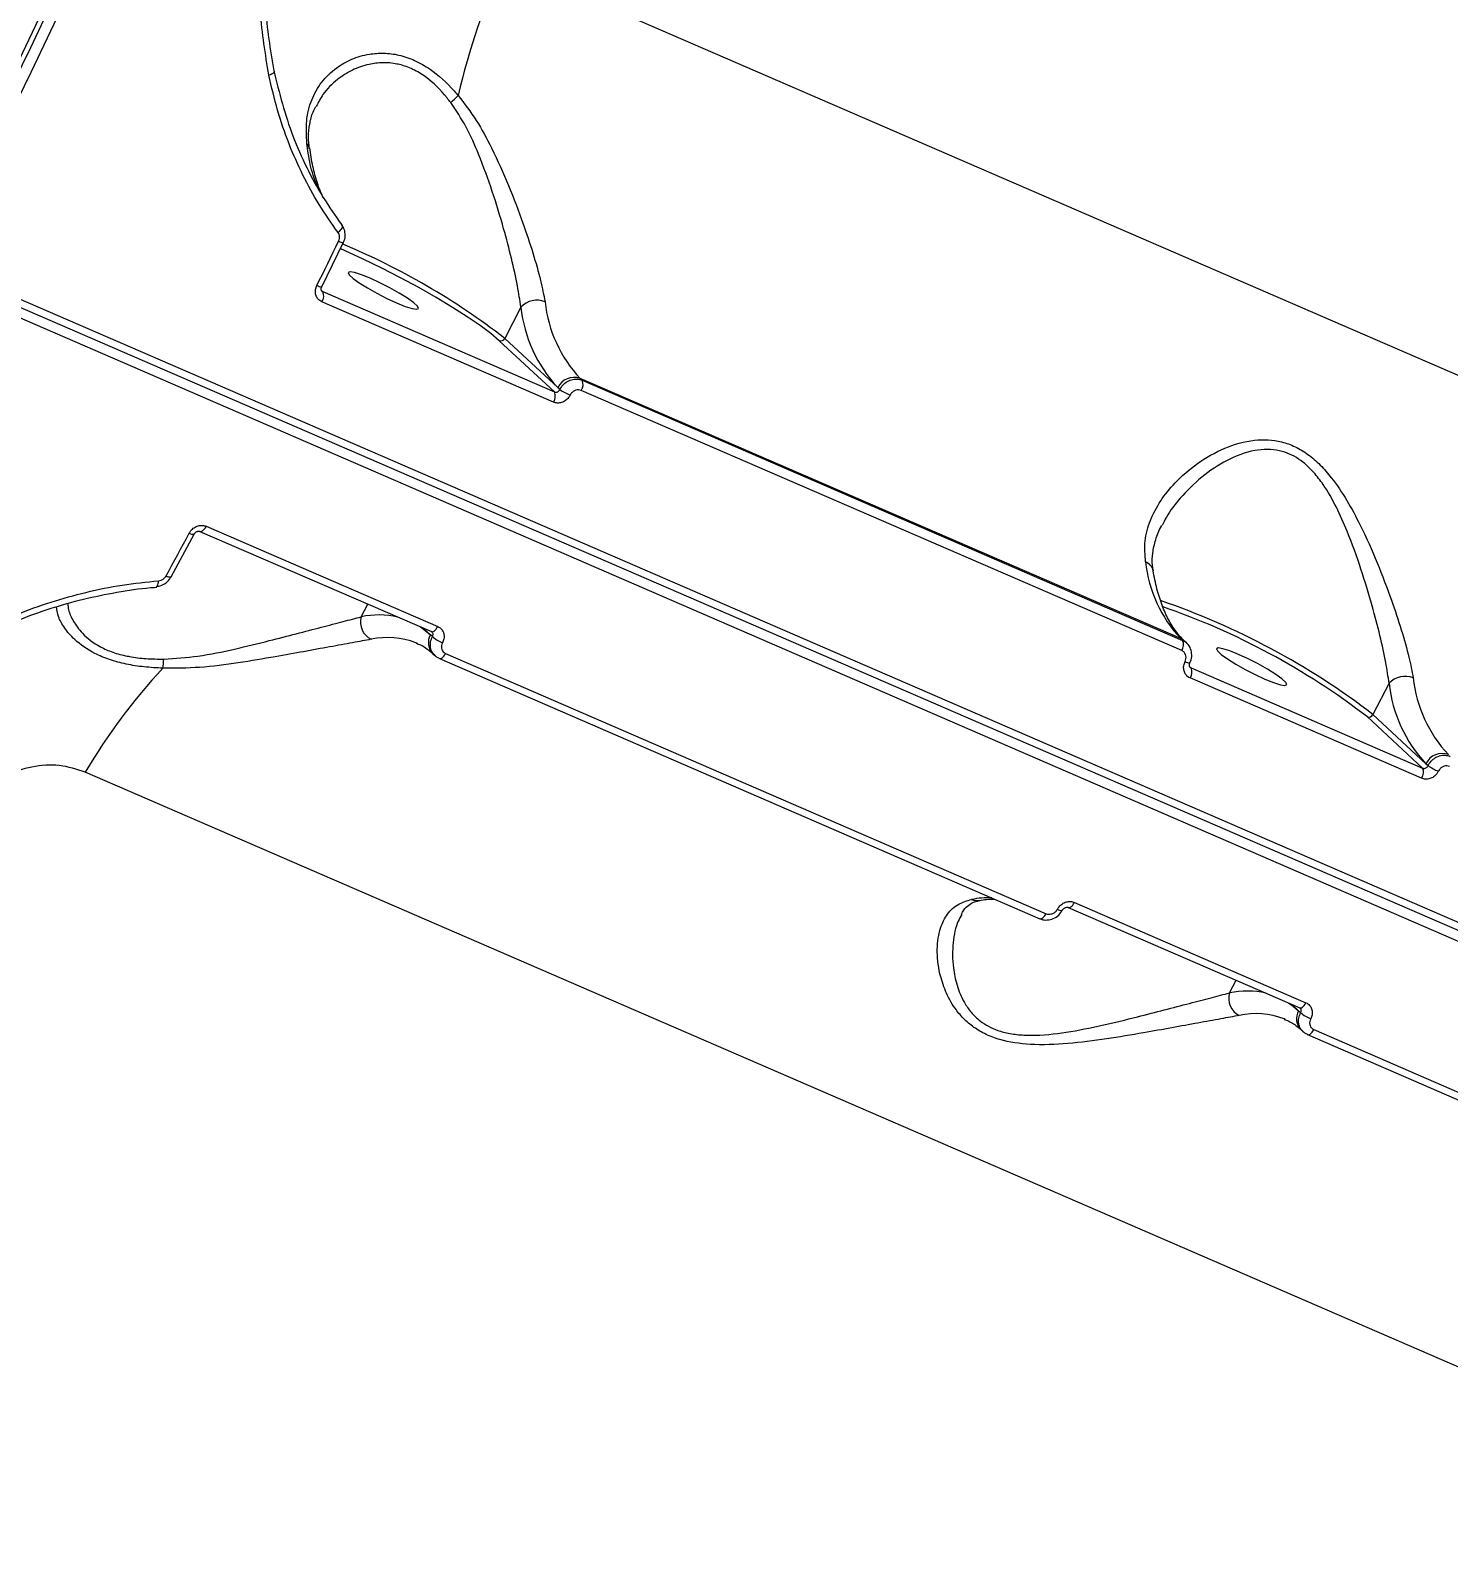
# Model space of a CAD drawing. Header units: millimetres. Extents: x -6523 to 7556, y -5559 to 6101.
# Drawn here: x 2434.4 to 2596.1, y -2304.3 to -2129.6 of the extents above; entities that cross this region are included whole.
import ezdxf

# ---------------------------------------------------------------- set-up
doc = ezdxf.new("R2010")
doc.units = ezdxf.units.MM
for name, color, linetype in [('DIKOM_ОБЪЕКТ', 7, 'Continuous'), ('DIKOM_РАЗМЕР_ЗОНА', 7, 'Continuous'), ('DIKOM_РАЗМЕР_ОБЪЕКТА', 7, 'Continuous')]:
    doc.layers.add(name, color=color, linetype=linetype)
doc.styles.add('style1', font='arial.ttf', dxfattribs={"width": 0.8})
doc.dimstyles.new('1-50', dxfattribs={"dimtxt": 300, "dimasz": 200, "dimexe": 100, "dimexo": 0, "dimgap": 100, "dimtad": 1, "dimtxsty": 'style1', "dimcen": 200, "dimclrd": 7, "dimclre": 7, "dimclrt": 7, "dimadec": 1, "dimazin": 2, "dimtfac": 1, "dimtmove": 0, "dimatfit": 2, "dimfxl": 0, "dimlwd": 25, "dimlwe": 18, "dimarcsym": 0})

# ---------------------------------------------------------------- blocks, each defined once
blk = doc.blocks.new('*D10')
at = {"layer": 'Defpoints', "color": 0, "transparency": 16777216}
for p in [(-1823.23, 4314.24), (3842.01, -3170.82), (6537.88, -3170.82)]:
    blk.add_point(p, dxfattribs=at)
at = {"layer": 'DIKOM_РАЗМЕР_ОБЪЕКТА', "color": 7, "lineweight": 18, "transparency": 16777216}
for p, q in [((-1823.23, 4314.24), (6637.88, 4314.24)), ((3842.01, -3170.82), (6637.88, -3170.82))]:
    blk.add_line(p, q, dxfattribs=at)
at = {"layer": 'DIKOM_РАЗМЕР_ОБЪЕКТА', "color": 7, "lineweight": 25, "transparency": 16777216}
blk.add_line((6537.88, 3914.24), (6537.88, -2770.82), dxfattribs=at)
at = {"layer": 'DIKOM_РАЗМЕР_ОБЪЕКТА', "color": 7, "transparency": 16777216}
for points in [[(6471.22, 3914.24), (6604.55, 3914.24), (6537.88, 4314.24)], [(6471.22, -2770.82), (6604.55, -2770.82), (6537.88, -3170.82)]]:
    blk.add_solid(points, dxfattribs=at)
at = {"layer": 'DIKOM_РАЗМЕР_ОБЪЕКТА', "color": 7, "transparency": 16777216, "insert": (6304.71, 207.11), "char_height": 300, "attachment_point": 5, "rotation": 90, "style": 'style1'}
blk.add_mtext('7500', dxfattribs=at)
blk = doc.blocks.new('*D11')
at = {"layer": 'Defpoints', "color": 0, "transparency": 16777216}
for p in [(-5022.71, -299.32), (4115.33, -1753.09), (4115.33, -4391.39)]:
    blk.add_point(p, dxfattribs=at)
at = {"layer": 'DIKOM_РАЗМЕР_ОБЪЕКТА', "color": 7, "lineweight": 18, "transparency": 16777216}
for p, q in [((-5022.71, -299.32), (-5022.71, -4491.39)), ((4115.33, -1753.09), (4115.33, -4491.39))]:
    blk.add_line(p, q, dxfattribs=at)
at = {"layer": 'DIKOM_РАЗМЕР_ОБЪЕКТА', "color": 7, "lineweight": 25, "transparency": 16777216}
blk.add_line((-4622.71, -4391.39), (3715.33, -4391.39), dxfattribs=at)
at = {"layer": 'DIKOM_РАЗМЕР_ОБЪЕКТА', "color": 7, "transparency": 16777216}
for points in [[(-4622.71, -4324.73), (-4622.71, -4458.06), (-5022.71, -4391.39)], [(3715.33, -4324.73), (3715.33, -4458.06), (4115.33, -4391.39)]]:
    blk.add_solid(points, dxfattribs=at)
at = {"layer": 'DIKOM_РАЗМЕР_ОБЪЕКТА', "color": 7, "transparency": 16777216, "insert": (-175.12, -4158.22), "char_height": 300, "attachment_point": 5, "style": 'style1'}
blk.add_mtext('9150', dxfattribs=at)
blk = doc.blocks.new('*D12')
at = {"layer": 'Defpoints', "color": 0, "transparency": 16777216}
for p in [(-6522.71, -395.62), (6102.86, -1877.31), (6102.86, -5458.89)]:
    blk.add_point(p, dxfattribs=at)
at = {"layer": 'DIKOM_РАЗМЕР_ЗОНА', "color": 7, "lineweight": 18, "transparency": 16777216}
for p, q in [((-6522.71, -395.62), (-6522.71, -5558.89)), ((6102.86, -1877.31), (6102.86, -5558.89))]:
    blk.add_line(p, q, dxfattribs=at)
at = {"layer": 'DIKOM_РАЗМЕР_ЗОНА', "color": 7, "lineweight": 25, "transparency": 16777216}
blk.add_line((-6122.71, -5458.89), (5702.86, -5458.89), dxfattribs=at)
at = {"layer": 'DIKOM_РАЗМЕР_ЗОНА', "color": 7, "transparency": 16777216}
for points in [[(-6122.71, -5392.23), (-6122.71, -5525.56), (-6522.71, -5458.89)], [(5702.86, -5392.23), (5702.86, -5525.56), (6102.86, -5458.89)]]:
    blk.add_solid(points, dxfattribs=at)
at = {"layer": 'DIKOM_РАЗМЕР_ЗОНА', "color": 7, "transparency": 16777216, "insert": (78.38, -5225.72), "char_height": 300, "attachment_point": 5, "style": 'style1'}
blk.add_mtext('12600', dxfattribs=at)
blk = doc.blocks.new('*D13')
at = {"layer": 'Defpoints', "color": 0, "transparency": 16777216}
for p in [(-2358.18, 6101.03), (4341.71, -4605.15), (7455.88, -4605.15)]:
    blk.add_point(p, dxfattribs=at)
at = {"layer": 'DIKOM_РАЗМЕР_ЗОНА', "color": 7, "lineweight": 18, "transparency": 16777216}
for p, q in [((-2358.18, 6101.03), (7555.88, 6101.03)), ((4341.71, -4605.15), (7555.88, -4605.15))]:
    blk.add_line(p, q, dxfattribs=at)
at = {"layer": 'DIKOM_РАЗМЕР_ЗОНА', "color": 7, "lineweight": 25, "transparency": 16777216}
blk.add_line((7455.88, 5701.03), (7455.88, -4205.15), dxfattribs=at)
at = {"layer": 'DIKOM_РАЗМЕР_ЗОНА', "color": 7, "transparency": 16777216}
for points in [[(7389.22, 5701.03), (7522.55, 5701.03), (7455.88, 6101.03)], [(7389.22, -4205.15), (7522.55, -4205.15), (7455.88, -4605.15)]]:
    blk.add_solid(points, dxfattribs=at)
at = {"layer": 'DIKOM_РАЗМЕР_ЗОНА', "color": 7, "transparency": 16777216, "insert": (7222.71, 375.61), "char_height": 300, "attachment_point": 5, "rotation": 90, "style": 'style1'}
blk.add_mtext('10700', dxfattribs=at)

msp = doc.modelspace()

# ---------------------------------------------------------------- linework, layer by layer
at = {"layer": 'DIKOM_ОБЪЕКТ', "color": 7, "linetype": 'Continuous', "lineweight": 15}
for p, q in [((2488.315, -2121.721), (2777.172, -2246.819)), ((2467.614, -2158.825), (2470.08, -2153.799)), ((2422.887, -2156.695), (2822.334, -2329.688)), ((2423.621, -2156.087), (2823.069, -2329.08)), ((2822.159, -2330.845), (2422.711, -2157.852)), ((2467.589, -2159.229), (2467.746, -2159.375)), ((2494.054, -2171.974), (2467.644, -2160.537)), ((2467.746, -2159.375), (2494.156, -2170.813)), ((2490.338, -2161.142), (2488.499, -2164.708)), ((2494.156, -2170.813), (2487.859, -2164.969)), ((2488.499, -2164.708), (2494.543, -2170.316)), ((2565.601, -2198.936), (2497.101, -2169.27)), ((2497.101, -2169.27), (2497.323, -2169.476)), ((2494.543, -2170.316), (2494.778, -2170.534)), ((2565.723, -2200.298), (2497.223, -2170.632)), ((2497.323, -2169.476), (2565.823, -2199.142)), ((2453.73, -2186.705), (2480.14, -2198.142)), ((2454.448, -2186.129), (2480.858, -2197.567)), ((2450.436, -2191.897), (2453.071, -2187.028)), ((2472.134, -2196.447), (2472.881, -2194.998)), ((2480.016, -2198.489), (2479.207, -2197.738)), ((2480.251, -2198.707), (2480.016, -2198.489)), ((2480.135, -2198.145), (2480.192, -2198.179)), ((2565.823, -2199.142), (2565.601, -2198.936)), ((2478.497, -2199.475), (2478.362, -2199.418)), ((2480.307, -2200.67), (2480.529, -2200.876)), ((2481.752, -2200.637), (2550.252, -2230.303)), ((2566.276, -2199.437), (2566.054, -2199.231)), ((2480.981, -2201.171), (2481.037, -2201.208)), ((2481.037, -2201.208), (2549.538, -2230.874)), ((2566.626, -2202.12), (2566.783, -2202.266)), ((2566.783, -2202.266), (2593.193, -2213.703)), ((2593.09, -2214.865), (2566.681, -2203.427)), ((2589.374, -2204.032), (2587.536, -2207.599)), ((2587.536, -2207.599), (2593.579, -2213.207)), ((2593.193, -2213.703), (2586.896, -2207.86)), ((2729.505, -2339.265), (2440.648, -2214.167)), ((2593.579, -2213.207), (2593.814, -2213.425)), ((2552.767, -2229.596), (2579.177, -2241.033)), ((2553.485, -2229.02), (2579.894, -2240.458)), ((2571.17, -2239.338), (2571.917, -2237.889)), ((2579.053, -2241.38), (2578.244, -2240.629)), ((2577.534, -2242.366), (2577.399, -2242.309)), ((2579.288, -2241.598), (2579.053, -2241.38)), ((2579.172, -2241.036), (2579.229, -2241.069)), ((2579.343, -2243.561), (2579.565, -2243.767)), ((2580.017, -2244.061), (2580.074, -2244.098)), ((2580.074, -2244.098), (2648.574, -2273.764)), ((2580.789, -2243.528), (2649.289, -2273.194))]:
    msp.add_line(p, q, dxfattribs=at)
at = {"layer": 'DIKOM_ОБЪЕКТ', "color": 7, "linetype": 'Continuous', "lineweight": 15, "flags": 128}
for points in [[(2421.97, -2155.372), (2427.434, -2144.578), (2432.773, -2133.684), (2437.984, -2122.698), (2443.063, -2111.631), (2448.004, -2100.49), (2452.805, -2089.287), (2457.46, -2078.029), (2461.966, -2066.728), (2466.319, -2055.391), (2470.516, -2044.029), (2474.553, -2032.652), (2478.426, -2021.268), (2482.132, -2009.888), (2485.669, -1998.52), (2489.033, -1987.176), (2492.221, -1975.863), (2495.23, -1964.592)], [(2496.881, -1965.307), (2493.871, -1976.578), (2490.683, -1987.89), (2487.32, -1999.235), (2483.783, -2010.602), (2480.076, -2021.983), (2476.203, -2033.367), (2472.167, -2044.744), (2467.97, -2056.106), (2463.617, -2067.442), (2459.11, -2078.744), (2454.455, -2090.002), (2449.655, -2101.205), (2444.713, -2112.346), (2439.635, -2123.413), (2434.424, -2134.399), (2429.084, -2145.293), (2423.621, -2156.087)], [(2462.146, -2134.181), (2462.191, -2134.233), (2462.2, -2134.294), (2462.175, -2134.36), (2462.115, -2134.43), (2462.023, -2134.501), (2461.903, -2134.57), (2461.757, -2134.636), (2461.593, -2134.695)], [(2466.185, -2143.074), (2466.181, -2143.041), (2466.167, -2142.963)], [(2469.895, -2151.742), (2469.942, -2151.809), (2469.959, -2151.896), (2469.946, -2152), (2469.903, -2152.117), (2469.832, -2152.243), (2469.734, -2152.374), (2469.615, -2152.504), (2469.477, -2152.629)], [(2467.07, -2158.66), (2467.38, -2158.032), (2467.69, -2157.404), (2467.999, -2156.775), (2468.308, -2156.146), (2468.616, -2155.517), (2468.924, -2154.887), (2469.232, -2154.257), (2469.539, -2153.627)], [(2487.859, -2164.969), (2486.911, -2164.162), (2485.689, -2163.245), (2484.22, -2162.239), (2482.538, -2161.167), (2480.679, -2160.051), (2478.686, -2158.917), (2476.603, -2157.791), (2474.476, -2156.698), (2472.354, -2155.661), (2470.282, -2154.705), (2469.704, -2154.448)], [(2473.143, -2157.848), (2472.158, -2157.452), (2471.375, -2157.201), (2470.858, -2157.116), (2470.648, -2157.205), (2470.763, -2157.459), (2471.193, -2157.858), (2471.904, -2158.37), (2472.837, -2158.953), (2473.918, -2159.561), (2475.058, -2160.143), (2476.166, -2160.653), (2477.151, -2161.049), (2477.934, -2161.3), (2478.451, -2161.384), (2478.66, -2161.296), (2478.546, -2161.042), (2478.115, -2160.643), (2477.405, -2160.131), (2476.471, -2159.548), (2475.391, -2158.94), (2474.25, -2158.358), (2473.143, -2157.848)], [(2453.73, -2186.704), (2453.746, -2186.711), (2453.833, -2186.72), (2453.93, -2186.695), (2454.035, -2186.637), (2454.143, -2186.548), (2454.25, -2186.43), (2454.353, -2186.289), (2454.448, -2186.129)], [(2449.87, -2191.774), (2450.201, -2191.167), (2450.532, -2190.558), (2450.863, -2189.95), (2451.193, -2189.34), (2451.522, -2188.731), (2451.852, -2188.121), (2452.181, -2187.511), (2452.509, -2186.9)], [(2448.76, -2192.99), (2448.772, -2192.988), (2448.827, -2192.959), (2448.878, -2192.895), (2448.921, -2192.797), (2448.956, -2192.671), (2448.981, -2192.521), (2448.996, -2192.351)], [(2478.886, -2197.599), (2479.207, -2197.822), (2480.016, -2198.489)], [(2480.14, -2198.142), (2480.156, -2198.149), (2480.243, -2198.158), (2480.34, -2198.133), (2480.445, -2198.075), (2480.553, -2197.985), (2480.66, -2197.867), (2480.763, -2197.726), (2480.858, -2197.567)], [(2566.054, -2199.231), (2565.906, -2199.11), (2565.601, -2198.936)], [(2481.037, -2201.208), (2481.053, -2201.214), (2481.139, -2201.223), (2481.236, -2201.199), (2481.34, -2201.141), (2481.447, -2201.052), (2481.554, -2200.936), (2481.657, -2200.796), (2481.752, -2200.637)], [(2572.18, -2200.739), (2571.195, -2200.342), (2570.412, -2200.092), (2569.894, -2200.007), (2569.685, -2200.095), (2569.8, -2200.35), (2570.23, -2200.749), (2570.941, -2201.261), (2571.874, -2201.844), (2572.955, -2202.452), (2574.095, -2203.034), (2575.202, -2203.544), (2576.188, -2203.94), (2576.97, -2204.191), (2577.487, -2204.275), (2577.697, -2204.187), (2577.582, -2203.933), (2577.152, -2203.534), (2576.441, -2203.022), (2575.508, -2202.438), (2574.428, -2201.831), (2573.287, -2201.249), (2572.18, -2200.739)], [(2549.538, -2230.874), (2549.553, -2230.88), (2549.639, -2230.889), (2549.736, -2230.865), (2549.84, -2230.807), (2549.948, -2230.718), (2550.055, -2230.602), (2550.157, -2230.462), (2550.252, -2230.303)], [(2552.766, -2229.595), (2552.783, -2229.602), (2552.87, -2229.611), (2552.967, -2229.586), (2553.071, -2229.528), (2553.179, -2229.438), (2553.287, -2229.321), (2553.39, -2229.179), (2553.485, -2229.02)], [(2577.922, -2240.49), (2578.243, -2240.712), (2579.053, -2241.38)], [(2579.177, -2241.033), (2579.193, -2241.039), (2579.279, -2241.049), (2579.377, -2241.024), (2579.481, -2240.965), (2579.589, -2240.876), (2579.697, -2240.758), (2579.8, -2240.617), (2579.894, -2240.458)], [(2580.074, -2244.098), (2580.089, -2244.104), (2580.176, -2244.114), (2580.272, -2244.089), (2580.377, -2244.032), (2580.484, -2243.943), (2580.591, -2243.826), (2580.694, -2243.687), (2580.789, -2243.528)]]:
    msp.add_lwpolyline(points, dxfattribs=at)
at = {"layer": 'DIKOM_ОБЪЕКТ', "color": 7, "linetype": 'Continuous', "lineweight": 15}
for centre, radius, start, end in [((2567.516, -2156.866), 86.648, 156.07043, 166.75004), ((2477.26, -2131.564), 8.037, 309.08348, 317.37461), ((2465.066, -2143.218), 1.13, 13.02146, 40.45071), ((2470.178, -2152.554), 1.249, 239.2328, 265.46695), ((2438.668, -2229.149), 81.46, 52.28586, 67.42693), ((2467.659, -2157.699), 1.127, 238.47324, 267.66773), ((2466.678, -2159.866), 1.175, 325.22262, 24.68767), ((2492.156, -2162.826), 2.478, 67.70125, 137.19273), ((2508.118, -2158.934), 15.107, 186.07496, 223.17476), ((2506.109, -2159.464), 15.86, 186.07239, 223.17689), ((2488.035, -2164.487), 0.513, 249.89988, 334.57654), ((2496.396, -2171.197), 2.052, 69.89701, 154.57401), ((2493.088, -2171.304), 1.175, 325.22253, 24.68776), ((2498.527, -2164.989), 6.694, 235.93458, 247.41138), ((2496.261, -2169.966), 1.17, 325.32502, 24.79771), ((2452.946, -2186.283), 0.756, 234.70772, 279.60821), ((2576.618, -2188.6), 15.106, 186.07462, 223.1751), ((2561.124, -2191.483), 1.368, 12.29853, 69.79797), ((2450.293, -2191.187), 0.723, 234.24097, 281.41792), ((2535.701, -2275.146), 85.144, 52.49801, 71.09357), ((2536.551, -2273.498), 82.722, 52.51126, 70.98534), ((2474.218, -2197.07), 2.175, 163.3407, 243.6409), ((2474.142, -2206.077), 9.837, 77.33431, 101.7802), ((2475.15, -2207.638), 8.825, 68.65384, 102.41957), ((2481.603, -2199.388), 1.824, 150.47874, 224.67855), ((2482.946, -2195.603), 4.111, 229.04517, 247.83318), ((2564.76, -2199.632), 1.17, 325.33383, 24.76544), ((2498.223, -2247.945), 66.751, 136.8833, 149.60086), ((2437.779, -2200.647), 11.837, 351.86706, 356.95001), ((2566.701, -2200.576), 1.142, 238.61245, 267.42251), ((2565.715, -2202.757), 1.176, 325.23237, 24.67999), ((2591.193, -2205.717), 2.479, 67.71714, 137.18629), ((2605.145, -2202.355), 15.859, 186.0716, 223.17768), ((2607.154, -2201.825), 15.106, 186.0727, 223.17583), ((2587.072, -2207.378), 0.513, 249.92359, 334.55284), ((2595.432, -2214.088), 2.052, 69.88944, 154.58158), ((2592.126, -2214.194), 1.174, 325.18569, 24.70126), ((2597.564, -2207.88), 6.694, 235.93458, 247.41138), ((2543.738, -2238.651), 10.161, 88.27331, 101.2668), ((2542.378, -2227.271), 1.547, 246.12158, 280.23712), ((2551.985, -2229.166), 0.764, 234.88047, 279.21908), ((2573.179, -2248.967), 9.837, 77.33431, 101.7802), ((2573.255, -2239.961), 2.176, 163.34379, 243.62888), ((2574.187, -2250.53), 8.827, 68.65992, 102.41921), ((2580.64, -2242.279), 1.824, 150.47874, 224.67855), ((2581.981, -2238.496), 4.107, 229.03734, 247.84102)]:
    msp.add_arc(centre, radius, start, end, dxfattribs=at)
for points, knots in [([(2422.523, -2155.52), (2423.435, -2153.737), (2426.081, -2148.567), (2430.379, -2139.936), (2435.375, -2129.607), (2440.254, -2119.198), (2445.012, -2108.718), (2449.648, -2098.177), (2454.156, -2087.58), (2458.534, -2076.937), (2462.779, -2066.255), (2466.886, -2055.542), (2470.854, -2044.807), (2474.678, -2034.058), (2478.357, -2023.301), (2481.888, -2012.547), (2485.267, -2001.802), (2488.493, -1991.075), (2491.562, -1980.373), (2494.473, -1969.706), (2497.222, -1959.08), (2499.81, -1948.504), (2502.232, -1937.986), (2504.489, -1927.533), (2506.576, -1917.154), (2508.494, -1906.856), (2510.241, -1896.647), (2511.815, -1886.534), (2513.215, -1876.526), (2514.44, -1866.629), (2515.49, -1856.852), (2516.362, -1847.201), (2517.058, -1837.683), (2517.575, -1828.307), (2517.914, -1819.078), (2518.074, -1810.004), (2518.056, -1801.091), (2517.859, -1792.347), (2517.482, -1783.777), (2516.928, -1775.388), (2516.195, -1767.187), (2515.284, -1759.179), (2514.196, -1751.371), (2512.931, -1743.768), (2511.492, -1736.377), (2509.877, -1729.202), (2508.089, -1722.249), (2506.128, -1715.524), (2503.997, -1709.032), (2501.696, -1702.777), (2499.228, -1696.765), (2496.593, -1691), (2493.795, -1685.487), (2490.835, -1680.23), (2487.715, -1675.233), (2484.439, -1670.498), (2481.003, -1666.043), (2477.916, -1662.379), (2475.914, -1660.313), (2475.164, -1659.539)], [0, 0, 0, 0, 0.0093744, 0.0271862, 0.0449982, 0.0628104, 0.0806222, 0.0984341, 0.1162458, 0.1340577, 0.1518698, 0.1696817, 0.1874938, 0.205306, 0.2231183, 0.2409306, 0.2587432, 0.2765559, 0.2943692, 0.3121824, 0.3299962, 0.3478101, 0.3656243, 0.383439, 0.4012544, 0.4190699, 0.4368858, 0.4547027, 0.4725198, 0.4903376, 0.5081558, 0.5259752, 0.5437951, 0.5616154, 0.5794369, 0.5972592, 0.6150823, 0.6329064, 0.6507313, 0.668557, 0.6863836, 0.7042112, 0.7220398, 0.7398689, 0.7576988, 0.7755289, 0.7933595, 0.8111901, 0.8290198, 0.8468486, 0.8646756, 0.8825008, 0.9003223, 0.9181399, 0.9359524, 0.9537585, 0.9715573, 0.9893478, 1, 1, 1, 1]), ([(2461.593, -2134.695), (2461.194, -2132.299), (2460.388, -2127.451), (2460.622, -2122.405), (2460.741, -2119.852)], [0, 0, 0, 0, 0.49417376, 1, 1, 1, 1]), ([(2461.297, -2119.656), (2461.184, -2122.097), (2460.954, -2127.035), (2461.746, -2131.781), (2462.146, -2134.181)], [0, 0, 0, 0, 0.49414796, 1, 1, 1, 1]), ([(2465.926, -2142.484), (2465.876, -2141.601), (2465.777, -2139.834), (2466.385, -2137.485), (2467.539, -2135.435), (2469.126, -2133.881), (2470.998, -2132.811), (2472.839, -2132.261), (2474.68, -2132.127), (2476.43, -2132.333), (2478.226, -2132.946), (2480.404, -2134.189), (2482.034, -2135.692), (2483.021, -2136.831), (2483.174, -2137.007)], [0, 0, 0, 0, 0.1101005, 0.2202175, 0.3292856, 0.438311, 0.5249641, 0.6115167, 0.675344, 0.7390985, 0.8039964, 0.8688894, 0.9797298, 1, 1, 1, 1]), ([(2462.146, -2134.181), (2462.785, -2136.706), (2463.754, -2140.531), (2465.869, -2145.249), (2467.713, -2148.646), (2469.175, -2150.72), (2469.895, -2151.742)], [0, 0, 0, 0, 0.3951747, 0.5986799, 0.8021844, 1, 1, 1, 1]), ([(2482.327, -2137.802), (2482.192, -2137.63), (2481.328, -2136.523), (2479.919, -2135.113), (2478.021, -2133.963), (2476.906, -2133.568), (2475.752, -2133.315), (2474.561, -2133.217), (2472.821, -2133.438), (2471.046, -2134.072), (2469.251, -2135.23), (2467.824, -2136.622), (2467.23, -2137.794), (2466.993, -2138.262)], [0, 0, 0, 0, 0.0272947, 0.1747989, 0.2515823, 0.3313395, 0.3460846, 0.4301835, 0.5168137, 0.6333566, 0.7531459, 0.9014177, 1, 1, 1, 1]), ([(2469.477, -2152.629), (2468.743, -2151.586), (2467.276, -2149.498), (2465.423, -2146.1), (2463.831, -2142.499), (2462.514, -2138.7), (2461.9, -2136.03), (2461.593, -2134.695)], [0, 0, 0, 0, 0.1976814, 0.3953824, 0.593092, 0.7965421, 1, 1, 1, 1]), ([(2490.338, -2161.142), (2490.222, -2160.351), (2489.972, -2158.649), (2489.288, -2155.6), (2488.335, -2151.986), (2487.127, -2147.957), (2485.687, -2144.047), (2484.177, -2140.562), (2482.943, -2138.721), (2482.327, -2137.802)], [0, 0, 0, 0, 0.1226987, 0.264266, 0.4059933, 0.5771216, 0.7482345, 0.8743873, 1, 1, 1, 1]), ([(2483.174, -2137.007), (2483.891, -2137.935), (2485.329, -2139.794), (2487.194, -2143.326), (2488.985, -2147.287), (2490.52, -2151.352), (2491.733, -2154.989), (2492.612, -2158.051), (2492.942, -2159.744), (2493.096, -2160.533)], [0, 0, 0, 0, 0.128151, 0.2567377, 0.4268175, 0.5968777, 0.7373066, 0.8775688, 1, 1, 1, 1]), ([(2466.2, -2143.075), (2466.157, -2142.625), (2466.061, -2141.63), (2466.223, -2140.231), (2466.506, -2139.071), (2466.843, -2138.462), (2466.958, -2138.255)], [0, 0, 0, 0, 0.2427905, 0.537429, 0.8423649, 1, 1, 1, 1]), ([(2467.343, -2147.818), (2467.091, -2147.264), (2466.533, -2146.041), (2466.149, -2144.128), (2465.976, -2142.851), (2465.926, -2142.484)], [0, 0, 0, 0, 0.3711156, 0.8194834, 1, 1, 1, 1]), ([(2467.827, -2148.685), (2467.691, -2148.41), (2467.313, -2147.648), (2466.833, -2146.088), (2466.442, -2144.451), (2466.312, -2143.324), (2466.269, -2142.957)], [0, 0, 0, 0, 0.1848239, 0.5131733, 0.8413195, 1, 1, 1, 1]), ([(2470.064, -2153.792), (2470.106, -2153.713), (2470.269, -2153.407), (2470.32, -2152.815), (2470.205, -2152.185), (2469.98, -2151.895), (2469.896, -2151.786)], [0, 0, 0, 0, 0.1238622, 0.4816089, 0.8066669, 1, 1, 1, 1]), ([(2469.539, -2153.627), (2469.579, -2153.522), (2469.66, -2153.312), (2469.648, -2152.981), (2469.566, -2152.756), (2469.492, -2152.651), (2469.477, -2152.629)], [0, 0, 0, 0, 0.3067576, 0.6133094, 0.9195362, 1, 1, 1, 1]), ([(2467.644, -2160.537), (2467.556, -2160.491), (2467.334, -2160.375), (2467.066, -2160.064), (2466.902, -2159.624), (2466.888, -2159.13), (2467.009, -2158.816), (2467.07, -2158.66)], [0, 0, 0, 0, 0.1406394, 0.3551157, 0.5699152, 0.7849144, 1, 1, 1, 1]), ([(2467.638, -2159.293), (2467.627, -2159.286), (2467.589, -2159.265), (2467.556, -2159.182), (2467.548, -2159.035), (2467.57, -2158.914), (2467.607, -2158.847), (2467.618, -2158.827)], [0, 0, 0, 0, 0.1445216, 0.4914224, 0.7175701, 0.9150694, 1, 1, 1, 1]), ([(2467.635, -2159.295), (2467.643, -2159.306), (2467.673, -2159.342), (2467.716, -2159.361), (2467.746, -2159.375)], [0, 0, 0, 0, 0.2844958, 1, 1, 1, 1]), ([(2494.778, -2170.534), (2494.852, -2170.407), (2495.039, -2170.086), (2495.488, -2169.673), (2496.088, -2169.385), (2496.737, -2169.294), (2497.127, -2169.415), (2497.323, -2169.476)], [0, 0, 0, 0, 0.1417238, 0.3563942, 0.570939, 0.7854756, 1, 1, 1, 1]), ([(2494.156, -2170.813), (2494.205, -2170.828), (2494.302, -2170.858), (2494.462, -2170.833), (2494.608, -2170.757), (2494.716, -2170.65), (2494.76, -2170.567), (2494.778, -2170.534)], [0, 0, 0, 0, 0.2139917, 0.4282018, 0.6428635, 0.8579195, 1, 1, 1, 1]), ([(2497.223, -2170.632), (2497.125, -2170.602), (2496.93, -2170.541), (2496.607, -2170.588), (2496.308, -2170.734), (2496.085, -2170.943), (2495.993, -2171.105), (2495.956, -2171.169)], [0, 0, 0, 0, 0.2141911, 0.4285652, 0.6431581, 0.8581718, 1, 1, 1, 1]), ([(2495.956, -2171.169), (2495.901, -2171.266), (2495.762, -2171.509), (2495.427, -2171.821), (2494.979, -2172.04), (2494.493, -2172.111), (2494.2, -2172.02), (2494.054, -2171.974)], [0, 0, 0, 0, 0.1418901, 0.3567208, 0.5713817, 0.7857203, 1, 1, 1, 1]), ([(2561.597, -2190.199), (2561.535, -2189.392), (2561.412, -2187.779), (2562.07, -2185.438), (2563.242, -2183.213), (2565.023, -2181.002), (2567.443, -2178.888), (2570.506, -2177.14), (2573.798, -2176.158), (2576.624, -2176.265), (2578.673, -2177.014), (2580.166, -2177.909), (2581.545, -2179.12), (2583.06, -2180.862), (2584.597, -2183.162), (2586.345, -2186.437), (2588.065, -2190.293), (2589.596, -2194.35), (2590.799, -2197.975), (2591.66, -2200.993), (2591.984, -2202.658), (2592.133, -2203.423)], [0, 0, 0, 0, 0.0554761, 0.1110238, 0.1664974, 0.2220085, 0.2900239, 0.3579649, 0.422678, 0.4774091, 0.5052471, 0.5330936, 0.562708, 0.5923745, 0.6404298, 0.6885797, 0.7603252, 0.832063, 0.8910007, 0.9498689, 1, 1, 1, 1]), ([(2589.374, -2204.032), (2589.262, -2203.265), (2589.019, -2201.603), (2588.349, -2198.6), (2587.414, -2195.015), (2586.195, -2190.984), (2584.833, -2187.178), (2583.39, -2183.926), (2582.121, -2181.673), (2580.814, -2179.958), (2579.403, -2178.585), (2578.015, -2177.817), (2576.622, -2177.436), (2575.47, -2177.316), (2573.401, -2177.522), (2570.778, -2178.537), (2567.904, -2180.479), (2565.635, -2182.739), (2564.156, -2184.637), (2563.64, -2185.73), (2563.486, -2186.056)], [0, 0, 0, 0, 0.0593781, 0.1286945, 0.1998915, 0.2841078, 0.3705433, 0.4258944, 0.482375, 0.5152258, 0.5489615, 0.5972477, 0.6101115, 0.6402414, 0.671373, 0.7457511, 0.8249928, 0.9064091, 0.9720976, 1, 1, 1, 1]), ([(2452.509, -2186.9), (2452.567, -2186.806), (2452.713, -2186.57), (2453.058, -2186.267), (2453.516, -2186.057), (2454.007, -2185.992), (2454.301, -2186.083), (2454.448, -2186.129)], [0, 0, 0, 0, 0.1417792, 0.3567363, 0.5712867, 0.7857249, 1, 1, 1, 1]), ([(2453.076, -2187.03), (2453.09, -2187.003), (2453.127, -2186.931), (2453.232, -2186.824), (2453.369, -2186.734), (2453.511, -2186.685), (2453.635, -2186.677), (2453.704, -2186.692), (2453.726, -2186.704), (2453.73, -2186.706)], [0, 0, 0, 0, 0.0995777, 0.2665387, 0.4282135, 0.5938579, 0.7683692, 0.962758, 1, 1, 1, 1]), ([(2562.495, -2191.198), (2562.454, -2190.995), (2562.319, -2190.32), (2562.384, -2189.141), (2562.72, -2187.646), (2563.095, -2186.594), (2563.418, -2186.067), (2563.43, -2186.049)], [0, 0, 0, 0, 0.1175095, 0.3916435, 0.6860453, 0.9889179, 1, 1, 1, 1]), ([(2448.759, -2192.971), (2448.849, -2192.968), (2449.177, -2192.956), (2449.717, -2192.701), (2450.208, -2192.312), (2450.361, -2191.983), (2450.407, -2191.883)], [0, 0, 0, 0, 0.1297337, 0.4775593, 0.8419813, 1, 1, 1, 1]), ([(2448.996, -2192.351), (2449.103, -2192.333), (2449.318, -2192.296), (2449.61, -2192.113), (2449.785, -2191.922), (2449.855, -2191.8), (2449.87, -2191.774)], [0, 0, 0, 0, 0.3055642, 0.6115461, 0.9178343, 1, 1, 1, 1]), ([(2566.054, -2199.231), (2565.888, -2199.068), (2565.385, -2198.574), (2564.618, -2197.541), (2563.812, -2196.033), (2563.15, -2194.271), (2562.717, -2192.626), (2562.524, -2191.547), (2562.462, -2191.196)], [0, 0, 0, 0, 0.1024879, 0.3106787, 0.5124656, 0.7099324, 0.9057094, 1, 1, 1, 1]), ([(2429.002, -2197.903), (2430.273, -2197.313), (2432.814, -2196.135), (2436.742, -2194.729), (2440.76, -2193.601), (2444.857, -2192.766), (2447.616, -2192.489), (2448.996, -2192.351)], [0, 0, 0, 0, 0.19783461, 0.39549652, 0.59316747, 0.79658797, 1, 1, 1, 1]), ([(2429.185, -2198.51), (2429.38, -2198.411), (2430.75, -2197.708), (2433.397, -2196.634), (2437.112, -2195.318), (2440.903, -2194.279), (2444.723, -2193.543), (2447.372, -2193.15), (2448.731, -2193.088), (2448.821, -2193.084)], [0, 0, 0, 0, 0.0313372, 0.2207349, 0.4114189, 0.6029604, 0.794841, 0.9863718, 1, 1, 1, 1]), ([(2449.497, -2202.321), (2448.783, -2202.279), (2447.356, -2202.194), (2445.296, -2201.875), (2443.387, -2201.358), (2441.259, -2200.468), (2439.481, -2199.196), (2438.233, -2197.731), (2437.513, -2196.437), (2437.412, -2195.67), (2437.363, -2195.299)], [0, 0, 0, 0, 0.1024876, 0.20484166, 0.30818605, 0.41151795, 0.59557589, 0.7333185, 0.87123432, 1, 1, 1, 1]), ([(2438.657, -2194.946), (2438.673, -2195.18), (2438.717, -2195.822), (2439.26, -2196.982), (2440.324, -2198.462), (2441.901, -2199.701), (2443.77, -2200.524), (2444.941, -2200.84), (2446.212, -2201.082), (2447.586, -2201.253), (2448.922, -2201.269), (2449.599, -2201.277)], [0, 0, 0, 0, 0.0835802, 0.2289497, 0.3780462, 0.570838, 0.6689061, 0.7705098, 0.7851222, 0.8910901, 1, 1, 1, 1]), ([(2449.599, -2201.277), (2450.906, -2201.19), (2453.652, -2201.007), (2457.705, -2200.142), (2461.445, -2199.227), (2464.754, -2198.375), (2467.596, -2197.632), (2470.158, -2196.972), (2471.475, -2196.622), (2472.134, -2196.447)], [0, 0, 0, 0, 0.1463789, 0.3075785, 0.4690068, 0.6021034, 0.7351144, 0.867644, 1, 1, 1, 1]), ([(2473.252, -2199.02), (2472.58, -2199.145), (2471.235, -2199.397), (2468.57, -2199.875), (2465.591, -2200.422), (2462.1, -2201.05), (2458.134, -2201.714), (2453.8, -2202.309), (2450.898, -2202.317), (2449.497, -2202.321)], [0, 0, 0, 0, 0.1316581, 0.2634895, 0.3951405, 0.5268749, 0.6882976, 0.849542, 1, 1, 1, 1]), ([(2480.545, -2200.863), (2480.437, -2200.757), (2480.186, -2200.511), (2480.007, -2199.965), (2479.994, -2199.322), (2480.166, -2198.912), (2480.251, -2198.707)], [0, 0, 0, 0, 0.2010135, 0.4673331, 0.7337068, 1, 1, 1, 1]), ([(2480.251, -2198.707), (2480.274, -2198.658), (2480.321, -2198.558), (2480.322, -2198.402), (2480.28, -2198.268), (2480.218, -2198.206), (2480.191, -2198.18)], [0, 0, 0, 0, 0.2661301, 0.5314598, 0.7964939, 1, 1, 1, 1]), ([(2480.858, -2197.567), (2480.945, -2197.613), (2481.167, -2197.728), (2481.431, -2198.035), (2481.587, -2198.467), (2481.59, -2198.951), (2481.46, -2199.257), (2481.395, -2199.41)], [0, 0, 0, 0, 0.1405816, 0.3550938, 0.5698314, 0.784862, 1, 1, 1, 1]), ([(2478.376, -2199.462), (2478.55, -2199.525), (2479.12, -2199.728), (2479.742, -2200.17), (2480.194, -2200.57), (2480.307, -2200.67)], [0, 0, 0, 0, 0.2480508, 0.8124397, 1, 1, 1, 1]), ([(2481.395, -2199.41), (2481.351, -2199.511), (2481.264, -2199.715), (2481.266, -2200.038), (2481.37, -2200.325), (2481.546, -2200.53), (2481.693, -2200.607), (2481.752, -2200.637)], [0, 0, 0, 0, 0.21514758, 0.43018023, 0.64496811, 0.8594616, 1, 1, 1, 1]), ([(2566.107, -2201.55), (2566.147, -2201.446), (2566.229, -2201.237), (2566.218, -2200.907), (2566.109, -2200.614), (2565.93, -2200.406), (2565.782, -2200.329), (2565.723, -2200.298)], [0, 0, 0, 0, 0.2151019, 0.4301059, 0.6449947, 0.8594053, 1, 1, 1, 1]), ([(2565.823, -2199.142), (2565.946, -2199.197), (2566.112, -2199.271), (2566.225, -2199.409), (2566.255, -2199.445)], [0, 0, 0, 0, 0.7392921, 1, 1, 1, 1]), ([(2566.636, -2201.709), (2566.666, -2201.658), (2566.826, -2201.384), (2566.905, -2200.813), (2566.766, -2200.101), (2566.519, -2199.612), (2566.284, -2199.46), (2566.256, -2199.442)], [0, 0, 0, 0, 0.0710445, 0.3784036, 0.6580617, 0.9599329, 1, 1, 1, 1]), ([(2480.981, -2201.171), (2480.858, -2201.115), (2480.69, -2201.04), (2480.576, -2200.901), (2480.545, -2200.863)], [0, 0, 0, 0, 0.7282543, 1, 1, 1, 1]), ([(2566.681, -2203.427), (2566.593, -2203.381), (2566.371, -2203.266), (2566.102, -2202.955), (2565.938, -2202.515), (2565.924, -2202.021), (2566.046, -2201.707), (2566.107, -2201.55)], [0, 0, 0, 0, 0.1406356, 0.3551063, 0.5698799, 0.78489, 1, 1, 1, 1]), ([(2566.674, -2202.184), (2566.663, -2202.177), (2566.626, -2202.155), (2566.593, -2202.073), (2566.584, -2201.926), (2566.607, -2201.805), (2566.643, -2201.738), (2566.654, -2201.717)], [0, 0, 0, 0, 0.14457949, 0.49124018, 0.71750444, 0.91506722, 1, 1, 1, 1]), ([(2566.671, -2202.186), (2566.68, -2202.196), (2566.71, -2202.233), (2566.753, -2202.252), (2566.783, -2202.266)], [0, 0, 0, 0, 0.2861152, 1, 1, 1, 1]), ([(2593.814, -2213.425), (2593.888, -2213.297), (2594.075, -2212.976), (2594.525, -2212.563), (2595.125, -2212.276), (2595.774, -2212.184), (2596.164, -2212.306), (2596.359, -2212.367)], [0, 0, 0, 0, 0.1417392, 0.3564574, 0.5709545, 0.7854834, 1, 1, 1, 1]), ([(2440.648, -2214.167), (2439.681, -2213.851), (2437.765, -2213.223), (2434.57, -2213.437), (2431.947, -2214.327), (2430.594, -2215.271), (2430.111, -2215.608)], [0, 0, 0, 0, 0.2885634, 0.5716311, 0.8470369, 1, 1, 1, 1]), ([(2594.993, -2214.06), (2594.937, -2214.157), (2594.799, -2214.4), (2594.464, -2214.712), (2594.015, -2214.931), (2593.53, -2215.001), (2593.237, -2214.91), (2593.09, -2214.865)], [0, 0, 0, 0, 0.1417952, 0.3567555, 0.5713137, 0.7857338, 1, 1, 1, 1]), ([(2593.193, -2213.703), (2593.242, -2213.718), (2593.339, -2213.749), (2593.499, -2213.724), (2593.645, -2213.648), (2593.753, -2213.541), (2593.797, -2213.458), (2593.814, -2213.425)], [0, 0, 0, 0, 0.2139411, 0.428165, 0.6428405, 0.8579103, 1, 1, 1, 1]), ([(2596.259, -2213.523), (2596.162, -2213.492), (2595.967, -2213.432), (2595.643, -2213.479), (2595.345, -2213.625), (2595.121, -2213.834), (2595.029, -2213.996), (2594.993, -2214.06)], [0, 0, 0, 0, 0.2142062, 0.4285831, 0.6431602, 0.8580532, 1, 1, 1, 1]), ([(2572.288, -2241.91), (2571.616, -2242.036), (2570.271, -2242.287), (2567.607, -2242.766), (2564.627, -2243.314), (2561.137, -2243.938), (2557.169, -2244.616), (2552.814, -2245.165), (2548.649, -2245.337), (2545.456, -2244.889), (2543.361, -2244.098), (2541.95, -2243.278), (2540.775, -2242.257), (2539.636, -2240.865), (2538.707, -2239.127), (2537.988, -2236.808), (2537.73, -2234.309), (2538.085, -2232.002), (2538.944, -2230.29), (2540.117, -2229.16), (2541.237, -2228.835), (2541.752, -2228.686)], [0, 0, 0, 0, 0.0554758, 0.1110234, 0.1664952, 0.2220071, 0.2900241, 0.3579633, 0.422674, 0.4774073, 0.5052461, 0.5330954, 0.5627094, 0.5923748, 0.6404298, 0.6885808, 0.7603243, 0.8320603, 0.8909995, 0.949867, 1, 1, 1, 1]), ([(2542.662, -2228.792), (2542.927, -2228.745), (2543.54, -2228.637), (2544.089, -2228.645), (2544.4, -2228.649)], [0, 0, 0, 0, 0.4317336, 1, 1, 1, 1]), ([(2540.623, -2230.416), (2540.484, -2230.651), (2539.96, -2231.543), (2539.571, -2233.592), (2539.548, -2236.111), (2540.021, -2238.464), (2540.721, -2240.189), (2541.668, -2241.57), (2542.852, -2242.731), (2544.191, -2243.454), (2545.649, -2243.896), (2546.914, -2244.12), (2549.32, -2244.227), (2552.649, -2243.866), (2556.719, -2243.039), (2560.457, -2242.125), (2563.781, -2241.267), (2566.611, -2240.528), (2569.184, -2239.863), (2570.502, -2239.514), (2571.17, -2239.338)], [0, 0, 0, 0, 0.03012915, 0.11425109, 0.20058799, 0.25587994, 0.31229648, 0.3451118, 0.37880873, 0.42704128, 0.43989279, 0.46998533, 0.5010818, 0.57538103, 0.65453227, 0.73585684, 0.80147019, 0.86822593, 0.93319472, 1, 1, 1, 1]), ([(2540.588, -2230.397), (2540.674, -2230.224), (2540.907, -2229.757), (2541.397, -2229.309), (2541.953, -2228.96), (2542.472, -2228.847), (2542.678, -2228.802)], [0, 0, 0, 0, 0.1890005, 0.5107022, 0.8061165, 1, 1, 1, 1]), ([(2549.546, -2230.856), (2549.6, -2230.886), (2549.853, -2231.022), (2550.398, -2231.057), (2551.092, -2230.901), (2551.719, -2230.51), (2551.973, -2230.105), (2552.095, -2229.912)], [0, 0, 0, 0, 0.0627666, 0.2918649, 0.5280482, 0.7742447, 1, 1, 1, 1]), ([(2550.252, -2230.303), (2550.35, -2230.334), (2550.546, -2230.395), (2550.874, -2230.352), (2551.179, -2230.213), (2551.41, -2230.011), (2551.507, -2229.853), (2551.546, -2229.791)], [0, 0, 0, 0, 0.21425375, 0.42854036, 0.64311954, 0.85806108, 1, 1, 1, 1]), ([(2551.546, -2229.791), (2551.604, -2229.697), (2551.749, -2229.46), (2552.095, -2229.158), (2552.552, -2228.947), (2553.044, -2228.883), (2553.338, -2228.974), (2553.485, -2229.02)], [0, 0, 0, 0, 0.1418572, 0.356738, 0.57133, 0.7857334, 1, 1, 1, 1]), ([(2552.112, -2229.921), (2552.126, -2229.894), (2552.164, -2229.822), (2552.268, -2229.715), (2552.406, -2229.625), (2552.547, -2229.576), (2552.671, -2229.568), (2552.741, -2229.583), (2552.763, -2229.595), (2552.766, -2229.597)], [0, 0, 0, 0, 0.0995807, 0.2665467, 0.4282264, 0.5936818, 0.7683622, 0.9627569, 1, 1, 1, 1]), ([(2579.894, -2240.458), (2579.982, -2240.503), (2580.203, -2240.619), (2580.468, -2240.926), (2580.623, -2241.358), (2580.627, -2241.842), (2580.497, -2242.148), (2580.431, -2242.3)], [0, 0, 0, 0, 0.1405847, 0.3551015, 0.5698351, 0.7848695, 1, 1, 1, 1]), ([(2577.413, -2242.353), (2577.587, -2242.415), (2578.157, -2242.619), (2578.779, -2243.061), (2579.231, -2243.461), (2579.343, -2243.561)], [0, 0, 0, 0, 0.2480508, 0.8124397, 1, 1, 1, 1]), ([(2579.582, -2243.754), (2579.474, -2243.648), (2579.223, -2243.402), (2579.044, -2242.856), (2579.031, -2242.213), (2579.202, -2241.803), (2579.288, -2241.598)], [0, 0, 0, 0, 0.2009635, 0.4672998, 0.7336901, 1, 1, 1, 1]), ([(2579.288, -2241.598), (2579.311, -2241.548), (2579.357, -2241.449), (2579.359, -2241.293), (2579.317, -2241.158), (2579.254, -2241.097), (2579.227, -2241.071)], [0, 0, 0, 0, 0.2660719, 0.5313435, 0.7962297, 1, 1, 1, 1]), ([(2580.431, -2242.3), (2580.388, -2242.402), (2580.301, -2242.606), (2580.303, -2242.929), (2580.407, -2243.216), (2580.583, -2243.421), (2580.73, -2243.498), (2580.789, -2243.528)], [0, 0, 0, 0, 0.21514758, 0.43018023, 0.64496811, 0.8594616, 1, 1, 1, 1]), ([(2580.017, -2244.061), (2579.895, -2244.006), (2579.726, -2243.931), (2579.613, -2243.791), (2579.582, -2243.754)], [0, 0, 0, 0, 0.7280642, 1, 1, 1, 1])]:
    msp.add_open_spline(points, degree=3, knots=knots, dxfattribs=at)

# ---------------------------------------------------------------- dimensions: what is measured, and where the dimension line sits
at = {"layer": 'DIKOM_РАЗМЕР_ЗОНА'}
dim = msp.add_linear_dim(base=(7455.882, -4605.145), p1=(-2358.182, 6101.03), p2=(4341.706, -4605.145), angle=90, text='10700', dimstyle='1-50', override={"dimasz": 400, "dimgap": 80}, dxfattribs=at)
dim.commit()
dim.dimension.update_dxf_attribs({"geometry": '*D13', "text_midpoint": (7455.882, 375.606), "dimtype": 160})
dim = msp.add_linear_dim(base=(6102.859, -5458.894), p1=(-6522.706, -395.616), p2=(6102.859, -1877.311), text='12600', dimstyle='1-50', override={"dimasz": 400, "dimgap": 80}, dxfattribs=at)
dim.commit()
dim.dimension.update_dxf_attribs({"geometry": '*D12', "text_midpoint": (78.382, -5458.894), "dimtype": 160})
at = {"layer": 'DIKOM_РАЗМЕР_ОБЪЕКТА'}
dim = msp.add_linear_dim(base=(6537.882, -3170.823), p1=(-1823.231, 4314.242), p2=(3842.008, -3170.823), angle=90, text='7500', dimstyle='1-50', override={"dimasz": 400, "dimgap": 80}, dxfattribs=at)
dim.commit()
dim.dimension.update_dxf_attribs({"geometry": '*D10', "text_midpoint": (6537.882, 207.106), "dimtype": 160})
dim = msp.add_linear_dim(base=(4115.332, -4391.394), p1=(-5022.706, -299.317), p2=(4115.332, -1753.089), text='9150', dimstyle='1-50', override={"dimasz": 400, "dimgap": 80}, dxfattribs=at)
dim.commit()
dim.dimension.update_dxf_attribs({"geometry": '*D11', "text_midpoint": (-175.118, -4391.394), "dimtype": 160})

doc.saveas('drawing.dxf')
